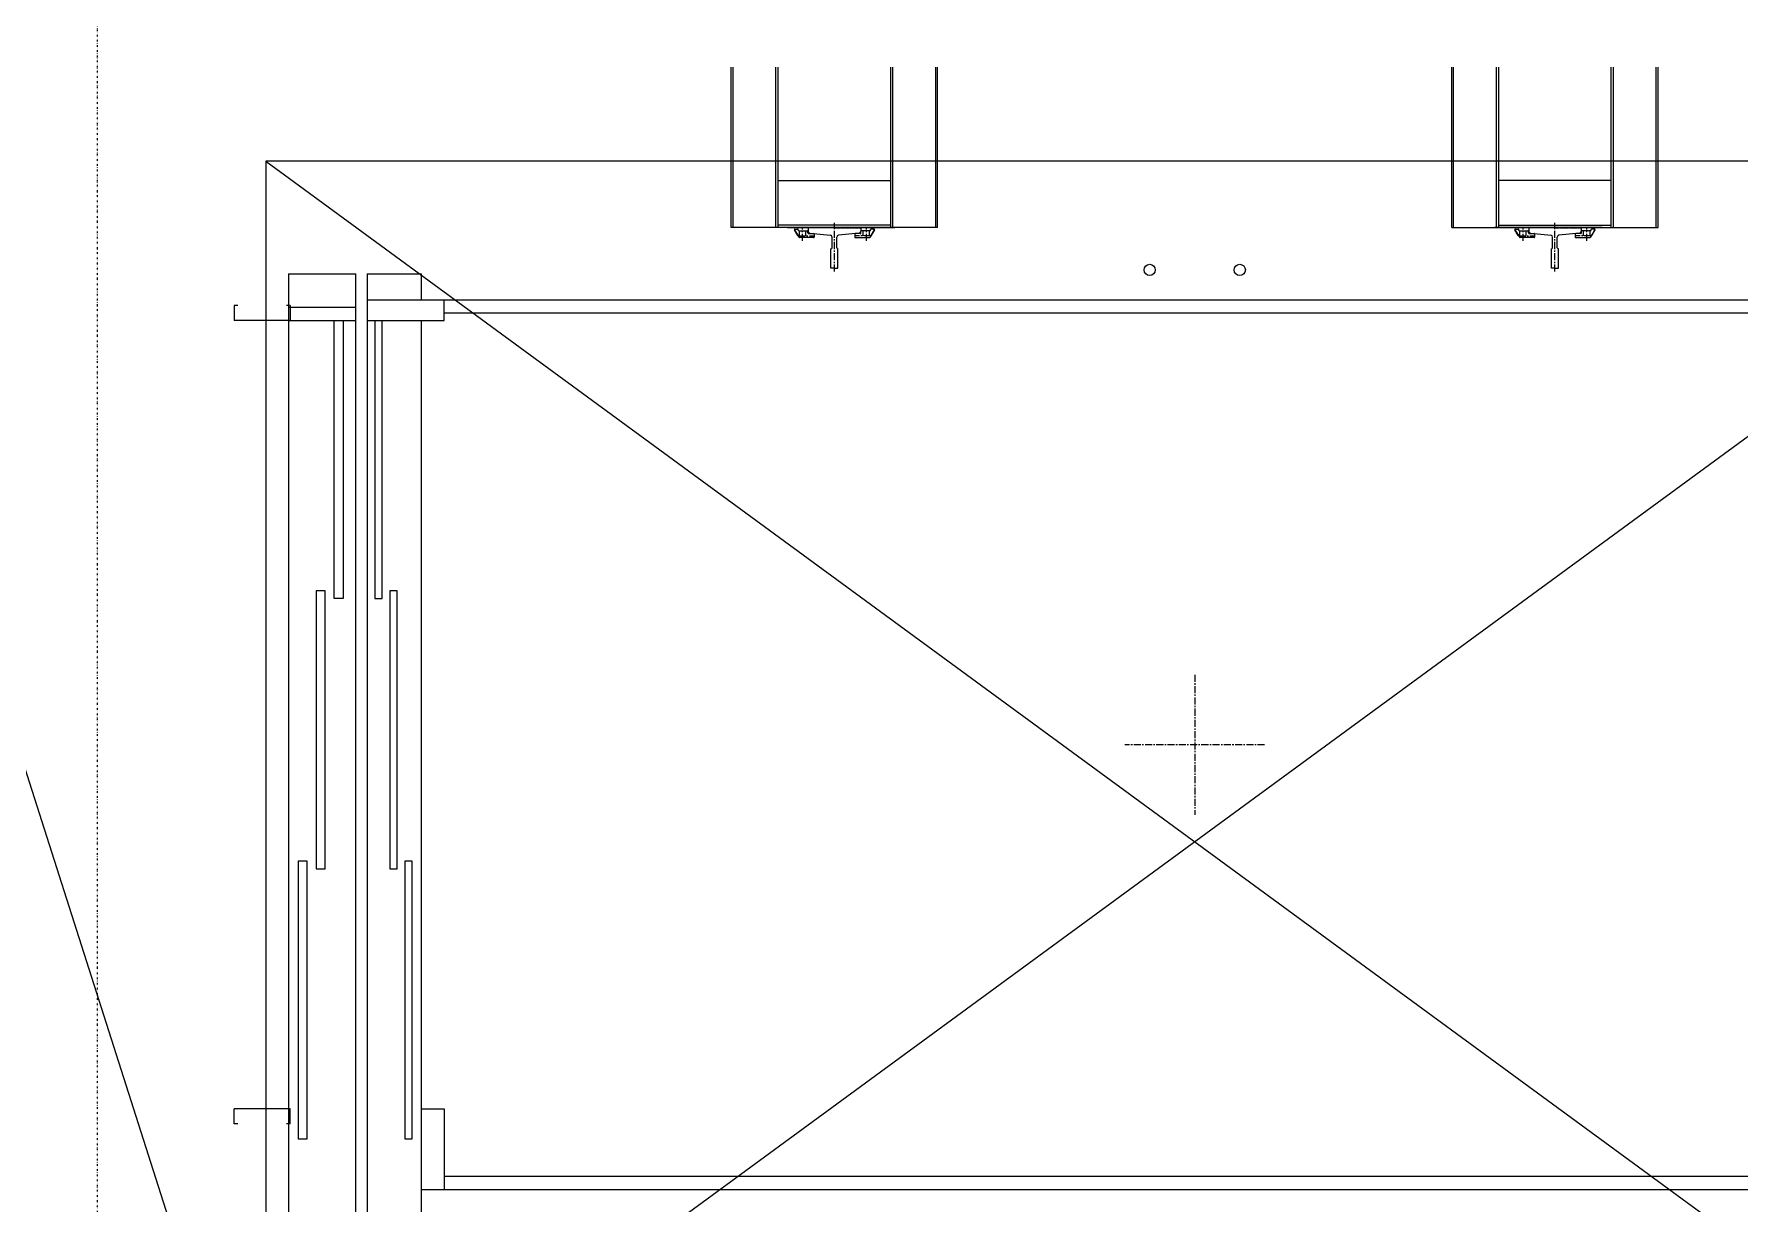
# Model space of a CAD drawing. Extents: x -177831 to -125285, y 4933 to 73531.
# Drawn here: x -172949 to -168404, y 9922 to 13038 of the extents above; entities that cross this region are included whole.
import ezdxf

# ---------------------------------------------------------------- set-up
doc = ezdxf.new("R2010")
doc.units = 0
doc.header["$LTSCALE"] = 15
for name, pattern in [('CUP- L30$0$CENTER', [2, 1.25, -0.25, 0.25, -0.25]), ('CUP- L30$0$HIDDEN', [0.4, 0.3, -0.1]), ('CUP- L30$0$JJP_三點線', [0.9, 0.3, -0.15, 0, -0.15, 0, -0.15, 0, -0.15]), ('CUP- L30$0$TAI_實線_CNS', [2000, 1000, -1000])]:
    doc.linetypes.add(name, pattern=pattern)
doc.layers.add('CUP- L30$0$A-OBJE-2D.Newcub', color=252, linetype='Continuous')
doc.layers.add('CUP- L30$0$S-GRID.Newcub', color=252, linetype='Continuous')

# ---------------------------------------------------------------- blocks, each defined once
blk = doc.blocks.new('CUP- L30')
at = {"layer": 'CUP- L30$0$A-OBJE-2D.Newcub', "lineweight": 0}
for p, q in [((-172331.5, 9074.6), (-174070.5, 14513.5)), ((-171091.5, 12522.6), (-171091.5, 12949.6)), ((-171091.5, 12522.6), (-171091.5, 12949.6)), ((-171086.5, 12522.6), (-171086.5, 12949.6)), ((-171086.5, 12522.6), (-171086.5, 12949.6)), ((-170972.5, 12522.6), (-170972.5, 12949.6)), ((-170972.5, 12522.6), (-170972.5, 12949.6)), ((-170966.5, 12522.6), (-170966.5, 12949.6)), ((-170966.5, 12522.6), (-170966.5, 12949.6)), ((-170666.5, 12522.6), (-170666.5, 12949.6)), ((-170666.5, 12522.6), (-170666.5, 12949.6)), ((-170660.5, 12522.6), (-170660.5, 12949.6)), ((-170660.5, 12522.6), (-170660.5, 12949.6)), ((-170546.5, 12522.6), (-170546.5, 12949.6)), ((-170546.5, 12522.6), (-170546.5, 12949.6)), ((-170541.5, 12522.6), (-170541.5, 12949.6)), ((-170541.5, 12522.6), (-170541.5, 12949.6)), ((-169171.5, 12522.6), (-169171.5, 12949.6)), ((-169171.5, 12522.6), (-169171.5, 12949.6)), ((-169166.5, 12522.6), (-169166.5, 12949.6)), ((-169166.5, 12522.6), (-169166.5, 12949.6)), ((-169052.5, 12522.6), (-169052.5, 12949.6)), ((-169052.5, 12522.6), (-169052.5, 12949.6)), ((-169046.5, 12522.6), (-169046.5, 12949.6)), ((-169046.5, 12522.6), (-169046.5, 12949.6)), ((-168746.5, 12522.6), (-168746.5, 12949.6)), ((-168746.5, 12522.6), (-168746.5, 12949.6)), ((-168740.5, 12522.6), (-168740.5, 12949.6)), ((-168740.5, 12522.6), (-168740.5, 12949.6)), ((-168626.5, 12522.6), (-168626.5, 12949.6)), ((-168626.5, 12522.6), (-168626.5, 12949.6)), ((-168621.5, 12522.6), (-168621.5, 12949.6)), ((-168621.5, 12522.6), (-168621.5, 12949.6)), ((-172331.5, 12699.6), (-172331.5, 9074.6)), ((-167381.5, 12699.6), (-172331.5, 12699.6)), ((-172331.5, 12699.6), (-172331.5, 9074.6)), ((-167381.5, 12699.6), (-172331.5, 12699.6)), ((-170966.5, 12647.6), (-170666.5, 12647.6)), ((-170966.5, 12647.6), (-170666.5, 12647.6)), ((-168746.5, 12647.6), (-169046.5, 12647.6)), ((-168746.5, 12647.6), (-169046.5, 12647.6)), ((-170541.5, 12522.6), (-171091.5, 12522.6)), ((-170541.5, 12522.6), (-171091.5, 12522.6)), ((-170666.5, 12528.6), (-170966.5, 12528.6)), ((-170666.5, 12528.6), (-170966.5, 12528.6)), ((-170942, 12522.6), (-170655.8, 12522.6)), ((-170942, 12522.6), (-170655.8, 12522.6)), ((-170914.3, 12501.1), (-170923.1, 12516.4)), ((-170914.3, 12501.1), (-170923.1, 12516.4)), ((-170923.1, 12516.3), (-170910.4, 12496.3)), ((-170923.1, 12516.3), (-170910.4, 12496.3)), ((-170921.8, 12518.6), (-170914.5, 12518.6)), ((-170921.8, 12518.6), (-170914.5, 12518.6)), ((-170913.2, 12500.6), (-170913.4, 12500.6)), ((-170913.2, 12500.6), (-170913.4, 12500.6)), ((-170913, 12515.6), (-170913, 12517.1)), ((-170913, 12515.6), (-170913, 12517.1)), ((-170911.5, 12514.1), (-170888.5, 12514.1)), ((-170911.5, 12514.1), (-170888.5, 12514.1)), ((-170887, 12508.1), (-170887, 12512.6)), ((-170887, 12508.1), (-170887, 12512.6)), ((-170816.5, 12522.6), (-170886.5, 12522.6)), ((-170886.5, 12522.6), (-170886.5, 12512.7)), ((-170816.5, 12522.6), (-170886.5, 12522.6)), ((-170886.5, 12522.6), (-170886.5, 12512.7)), ((-170885.5, 12506.6), (-170872, 12506.6)), ((-170885.5, 12506.6), (-170872, 12506.6)), ((-170882, 12507.7), (-170827.1, 12501.8)), ((-170882, 12507.7), (-170827.1, 12501.8)), ((-170870.5, 12505.1), (-170870.5, 12497.1)), ((-170870.5, 12505.1), (-170870.5, 12497.1)), ((-170816.5, 12522.6), (-170746.5, 12522.6)), ((-170816.5, 12522.6), (-170746.5, 12522.6)), ((-170750.9, 12507.7), (-170805.8, 12501.8)), ((-170750.9, 12507.7), (-170805.8, 12501.8)), ((-170762.2, 12505.1), (-170762.2, 12497.1)), ((-170762.2, 12505.1), (-170762.2, 12497.1)), ((-170747.5, 12506.6), (-170761, 12506.6)), ((-170747.5, 12506.6), (-170761, 12506.6)), ((-170746.5, 12522.6), (-170746.5, 12512.7)), ((-170746.5, 12522.6), (-170746.5, 12512.7)), ((-170746, 12508.1), (-170746, 12512.6)), ((-170746, 12508.1), (-170746, 12512.6)), ((-170721.5, 12514.1), (-170744.5, 12514.1)), ((-170721.5, 12514.1), (-170744.5, 12514.1)), ((-170709.9, 12516.3), (-170722.5, 12496.3)), ((-170709.9, 12516.3), (-170722.5, 12496.3)), ((-170720, 12515.6), (-170720, 12517.1)), ((-170720, 12515.6), (-170720, 12517.1)), ((-170719.8, 12500.6), (-170719.6, 12500.6)), ((-170719.8, 12500.6), (-170719.6, 12500.6)), ((-170718.7, 12501.1), (-170709.9, 12516.4)), ((-170718.7, 12501.1), (-170709.9, 12516.4)), ((-170711.2, 12518.6), (-170718.5, 12518.6)), ((-170711.2, 12518.6), (-170718.5, 12518.6)), ((-169171.5, 12522.6), (-168621.5, 12522.6)), ((-169171.5, 12522.6), (-168621.5, 12522.6)), ((-168771, 12522.6), (-169057.1, 12522.6)), ((-168771, 12522.6), (-169057.1, 12522.6)), ((-169046.5, 12528.6), (-168746.5, 12528.6)), ((-169046.5, 12528.6), (-168746.5, 12528.6)), ((-168994.3, 12501.1), (-169003.1, 12516.4)), ((-168994.3, 12501.1), (-169003.1, 12516.4)), ((-169003.1, 12516.3), (-168990.4, 12496.3)), ((-169003.1, 12516.3), (-168990.4, 12496.3)), ((-169001.8, 12518.6), (-168994.5, 12518.6)), ((-169001.8, 12518.6), (-168994.5, 12518.6)), ((-168993.2, 12500.6), (-168993.4, 12500.6)), ((-168993.2, 12500.6), (-168993.4, 12500.6)), ((-168993, 12515.6), (-168993, 12517.1)), ((-168993, 12515.6), (-168993, 12517.1)), ((-168991.5, 12514.1), (-168968.5, 12514.1)), ((-168991.5, 12514.1), (-168968.5, 12514.1)), ((-168967, 12508.1), (-168967, 12512.6)), ((-168967, 12508.1), (-168967, 12512.6)), ((-168966.5, 12522.6), (-168966.5, 12512.7)), ((-168896.5, 12522.6), (-168966.5, 12522.6)), ((-168966.5, 12522.6), (-168966.5, 12512.7)), ((-168896.5, 12522.6), (-168966.5, 12522.6)), ((-168965.5, 12506.6), (-168952, 12506.6)), ((-168965.5, 12506.6), (-168952, 12506.6)), ((-168962, 12507.7), (-168907.1, 12501.8)), ((-168962, 12507.7), (-168907.1, 12501.8)), ((-168950.8, 12505.1), (-168950.8, 12497.1)), ((-168950.8, 12505.1), (-168950.8, 12497.1)), ((-168896.5, 12522.6), (-168826.5, 12522.6)), ((-168896.5, 12522.6), (-168826.5, 12522.6)), ((-168830.9, 12507.7), (-168885.8, 12501.8)), ((-168830.9, 12507.7), (-168885.8, 12501.8)), ((-168842.5, 12505.1), (-168842.5, 12497.1)), ((-168842.5, 12505.1), (-168842.5, 12497.1)), ((-168827.5, 12506.6), (-168841, 12506.6)), ((-168827.5, 12506.6), (-168841, 12506.6)), ((-168826.5, 12522.6), (-168826.5, 12512.7)), ((-168826.5, 12522.6), (-168826.5, 12512.7)), ((-168826, 12508.1), (-168826, 12512.6)), ((-168826, 12508.1), (-168826, 12512.6)), ((-168801.5, 12514.1), (-168824.5, 12514.1)), ((-168801.5, 12514.1), (-168824.5, 12514.1)), ((-168789.9, 12516.3), (-168802.5, 12496.3)), ((-168789.9, 12516.3), (-168802.5, 12496.3)), ((-168800, 12515.6), (-168800, 12517.1)), ((-168800, 12515.6), (-168800, 12517.1)), ((-168799.8, 12500.6), (-168799.6, 12500.6)), ((-168799.8, 12500.6), (-168799.6, 12500.6)), ((-168798.7, 12501.1), (-168789.9, 12516.4)), ((-168798.7, 12501.1), (-168789.9, 12516.4)), ((-168791.2, 12518.6), (-168798.5, 12518.6)), ((-168791.2, 12518.6), (-168798.5, 12518.6)), ((-170872, 12495.6), (-170909.2, 12495.6)), ((-170872, 12495.6), (-170909.2, 12495.6)), ((-170826, 12414.6), (-170826, 12465.4)), ((-170826, 12414.6), (-170826, 12465.4)), ((-170822.7, 12468.7), (-170822.7, 12496.8)), ((-170822.7, 12468.7), (-170822.7, 12496.8)), ((-170810.3, 12468.7), (-170810.3, 12496.8)), ((-170810.3, 12468.7), (-170810.3, 12496.8)), ((-170807, 12414.6), (-170807, 12465.4)), ((-170807, 12414.6), (-170807, 12465.4)), ((-170760.7, 12495.6), (-170723.8, 12495.6)), ((-170760.7, 12495.6), (-170723.8, 12495.6)), ((-168952.3, 12495.6), (-168989.2, 12495.6)), ((-168952.3, 12495.6), (-168989.2, 12495.6)), ((-168906, 12414.6), (-168906, 12465.4)), ((-168906, 12414.6), (-168906, 12465.4)), ((-168902.7, 12468.7), (-168902.7, 12496.8)), ((-168902.7, 12468.7), (-168902.7, 12496.8)), ((-168890.3, 12468.7), (-168890.3, 12496.8)), ((-168890.3, 12468.7), (-168890.3, 12496.8)), ((-168887, 12414.6), (-168887, 12465.4)), ((-168887, 12414.6), (-168887, 12465.4)), ((-168841, 12495.6), (-168803.8, 12495.6)), ((-168841, 12495.6), (-168803.8, 12495.6)), ((-170816.5, 12414.6), (-170826, 12414.6)), ((-170816.5, 12414.6), (-170826, 12414.6)), ((-170816.5, 12414.6), (-170807, 12414.6)), ((-170816.5, 12414.6), (-170807, 12414.6)), ((-168896.5, 12414.6), (-168906, 12414.6)), ((-168896.5, 12414.6), (-168906, 12414.6)), ((-168896.5, 12414.6), (-168887, 12414.6)), ((-168896.5, 12414.6), (-168887, 12414.6)), ((-172271.5, 12399.6), (-172271.5, 9379.6)), ((-172271.5, 12399.6), (-172091.5, 12399.6)), ((-172271.5, 12399.6), (-172271.5, 9379.6)), ((-172271.5, 12399.6), (-172091.5, 12399.6)), ((-172091.5, 9379.6), (-172091.5, 12399.6)), ((-172091.5, 9379.6), (-172091.5, 12399.6)), ((-172061.5, 12399.6), (-172061.5, 9379.6)), ((-172061.5, 12399.6), (-171916.5, 12399.6)), ((-172061.5, 12399.6), (-172061.5, 9379.6)), ((-172061.5, 12399.6), (-171916.5, 12399.6)), ((-171916.5, 12329.6), (-171916.5, 12399.6)), ((-171916.5, 12329.6), (-171916.5, 12399.6)), ((-172061.5, 12329.6), (-167651.5, 12329.6)), ((-172061.5, 12329.6), (-167651.5, 12329.6)), ((-171856.5, 12274.6), (-171856.5, 12329.6)), ((-171856.5, 12274.6), (-171856.5, 12329.6)), ((-172406.4, 12314.6), (-172416.4, 12314.6)), ((-172416.4, 12314.6), (-172416.4, 12274.6)), ((-172406.4, 12314.6), (-172416.4, 12314.6)), ((-172416.4, 12314.6), (-172416.4, 12274.6)), ((-172266.5, 12274.6), (-172416.4, 12274.6)), ((-172266.5, 12274.6), (-172416.4, 12274.6)), ((-172266.5, 12314.6), (-172276.5, 12314.6)), ((-172266.5, 12314.6), (-172276.5, 12314.6)), ((-172091.5, 12309.6), (-172271.5, 12309.6)), ((-172091.5, 12309.6), (-172271.5, 12309.6)), ((-172271.5, 12274.6), (-172091.5, 12274.6)), ((-172271.5, 12274.6), (-172091.5, 12274.6)), ((-172266.5, 12314.6), (-172266.5, 12274.6)), ((-172266.5, 12314.6), (-172266.5, 12274.6)), ((-172149.5, 11534.6), (-172149.5, 12274.6)), ((-172149.5, 11534.6), (-172149.5, 12274.6)), ((-172125.5, 12274.6), (-172125.5, 11534.6)), ((-172125.5, 12274.6), (-172125.5, 11534.6)), ((-172061.5, 12274.6), (-171856.5, 12274.6)), ((-172061.5, 12274.6), (-171856.5, 12274.6)), ((-172041.5, 12274.6), (-172041.5, 11534.6)), ((-172041.5, 12274.6), (-172041.5, 11534.6)), ((-172021.5, 11534.6), (-172021.5, 12274.6)), ((-172021.5, 11534.6), (-172021.5, 12274.6)), ((-171916.5, 9379.6), (-171916.5, 12274.6)), ((-171916.5, 9379.6), (-171916.5, 12274.6)), ((-167856.5, 12294.6), (-171856.5, 12294.6)), ((-167856.5, 12294.6), (-171856.5, 12294.6)), ((-172173.5, 11554.6), (-172197.5, 11554.6)), ((-172197.5, 11554.6), (-172197.5, 10814.6)), ((-172173.5, 11554.6), (-172197.5, 11554.6)), ((-172197.5, 11554.6), (-172197.5, 10814.6)), ((-172173.5, 10814.6), (-172173.5, 11554.6)), ((-172173.5, 10814.6), (-172173.5, 11554.6)), ((-172001.5, 11554.6), (-172001.5, 10814.6)), ((-171981.5, 11554.6), (-172001.5, 11554.6)), ((-172001.5, 11554.6), (-172001.5, 10814.6)), ((-171981.5, 11554.6), (-172001.5, 11554.6)), ((-171981.5, 10814.6), (-171981.5, 11554.6)), ((-171981.5, 10814.6), (-171981.5, 11554.6)), ((-172125.5, 11534.6), (-172149.5, 11534.6)), ((-172125.5, 11534.6), (-172149.5, 11534.6)), ((-172041.5, 11534.6), (-172021.5, 11534.6)), ((-172041.5, 11534.6), (-172021.5, 11534.6)), ((-172221.5, 10834.6), (-172245.5, 10834.6)), ((-172245.5, 10834.6), (-172245.5, 10094.6)), ((-172221.5, 10834.6), (-172245.5, 10834.6)), ((-172245.5, 10834.6), (-172245.5, 10094.6)), ((-172221.5, 10094.6), (-172221.5, 10834.6)), ((-172221.5, 10094.6), (-172221.5, 10834.6)), ((-171961.5, 10834.6), (-171961.5, 10094.6)), ((-171941.5, 10834.6), (-171961.5, 10834.6)), ((-171961.5, 10834.6), (-171961.5, 10094.6)), ((-171941.5, 10834.6), (-171961.5, 10834.6)), ((-171941.5, 10094.6), (-171941.5, 10834.6)), ((-171941.5, 10094.6), (-171941.5, 10834.6)), ((-172197.5, 10814.6), (-172173.5, 10814.6)), ((-172197.5, 10814.6), (-172173.5, 10814.6)), ((-172001.5, 10814.6), (-171981.5, 10814.6)), ((-172001.5, 10814.6), (-171981.5, 10814.6)), ((-172266.5, 10174.6), (-172416.4, 10174.6)), ((-172416.4, 10134.6), (-172416.4, 10174.6)), ((-172266.5, 10174.6), (-172416.4, 10174.6)), ((-172416.4, 10134.6), (-172416.4, 10174.6)), ((-172266.5, 10134.6), (-172266.5, 10174.6)), ((-172266.5, 10134.6), (-172266.5, 10174.6)), ((-171916.5, 10174.6), (-171856.5, 10174.6)), ((-171916.5, 10174.6), (-171856.5, 10174.6)), ((-171856.5, 10174.6), (-171856.5, 9959.6)), ((-171856.5, 10174.6), (-171856.5, 9959.6)), ((-172406.4, 10134.6), (-172416.4, 10134.6)), ((-172406.4, 10134.6), (-172416.4, 10134.6)), ((-172266.5, 10134.6), (-172276.5, 10134.6)), ((-172266.5, 10134.6), (-172276.5, 10134.6)), ((-172245.5, 10094.6), (-172221.5, 10094.6)), ((-172245.5, 10094.6), (-172221.5, 10094.6)), ((-171961.5, 10094.6), (-171941.5, 10094.6)), ((-171961.5, 10094.6), (-171941.5, 10094.6)), ((-167796.5, 9959.6), (-171916.5, 9959.6)), ((-167796.5, 9959.6), (-171916.5, 9959.6)), ((-167856.5, 9994.6), (-171856.5, 9994.6)), ((-167856.5, 9994.6), (-171856.5, 9994.6))]:
    blk.add_line(p, q, dxfattribs=at)
at = {"layer": 'CUP- L30$0$A-OBJE-2D.Newcub', "linetype": 'CUP- L30$0$TAI_實線_CNS', "lineweight": 0}
for p, q in [((-172331.5, 12699.6), (-167381.5, 9074.6)), ((-172331.5, 9074.6), (-167381.5, 12699.6)), ((-172331.5, 12699.6), (-167381.5, 9074.6)), ((-172331.5, 9074.6), (-167381.5, 12699.6))]:
    blk.add_line(p, q, dxfattribs=at)
at = {"layer": 'CUP- L30$0$A-OBJE-2D.Newcub', "linetype": 'CUP- L30$0$CENTER', "lineweight": 0}
for p, q in [((-170913.2, 12500.6), (-170870.5, 12500.6)), ((-170913.2, 12500.6), (-170870.5, 12500.6)), ((-170910, 12500.6), (-170910, 12514.1)), ((-170910, 12500.6), (-170910, 12514.1)), ((-170901.5, 12487.4), (-170901.5, 12521.2)), ((-170901.5, 12487.4), (-170901.5, 12521.2)), ((-170892.8, 12500.6), (-170892.8, 12514.1)), ((-170892.8, 12500.6), (-170892.8, 12514.1)), ((-170816.5, 12405.3), (-170816.5, 12535.5)), ((-170816.5, 12405.3), (-170816.5, 12535.5)), ((-170719.8, 12500.6), (-170762.2, 12500.6)), ((-170719.8, 12500.6), (-170762.2, 12500.6)), ((-170740, 12500.6), (-170740, 12514.1)), ((-170740, 12500.6), (-170740, 12514.1)), ((-170731.5, 12487.4), (-170731.5, 12521.2)), ((-170731.5, 12487.4), (-170731.5, 12521.2)), ((-170723, 12500.6), (-170723, 12514.1)), ((-170723, 12500.6), (-170723, 12514.1)), ((-168993.2, 12500.6), (-168950.8, 12500.6)), ((-168993.2, 12500.6), (-168950.8, 12500.6)), ((-168990, 12500.6), (-168990, 12514.1)), ((-168990, 12500.6), (-168990, 12514.1)), ((-168981.5, 12487.4), (-168981.5, 12521.2)), ((-168981.5, 12487.4), (-168981.5, 12521.2)), ((-168973, 12500.6), (-168973, 12514.1)), ((-168973, 12500.6), (-168973, 12514.1)), ((-168896.5, 12405.3), (-168896.5, 12535.5)), ((-168896.5, 12405.3), (-168896.5, 12535.5)), ((-168799.8, 12500.6), (-168842.5, 12500.6)), ((-168799.8, 12500.6), (-168842.5, 12500.6)), ((-168820.2, 12500.6), (-168820.2, 12514.1)), ((-168820.2, 12500.6), (-168820.2, 12514.1)), ((-168811.5, 12487.4), (-168811.5, 12521.2)), ((-168811.5, 12487.4), (-168811.5, 12521.2)), ((-168803, 12500.6), (-168803, 12514.1)), ((-168803, 12500.6), (-168803, 12514.1)), ((-169856.5, 11330.9), (-169856.5, 10958.2)), ((-169856.5, 11330.9), (-169856.5, 10958.2)), ((-169670.1, 11144.6), (-170042.8, 11144.6)), ((-169670.1, 11144.6), (-170042.8, 11144.6))]:
    blk.add_line(p, q, dxfattribs=at)
at = {"layer": 'CUP- L30$0$A-OBJE-2D.Newcub', "linetype": 'CUP- L30$0$HIDDEN', "lineweight": 0}
for p, q in [((-170816.5, 12521.6), (-170886.5, 12521.6)), ((-170816.5, 12521.6), (-170886.5, 12521.6)), ((-170816.5, 12521.6), (-170746.5, 12521.6)), ((-170816.5, 12521.6), (-170746.5, 12521.6)), ((-168896.5, 12521.6), (-168966.5, 12521.6)), ((-168896.5, 12521.6), (-168966.5, 12521.6)), ((-168896.5, 12521.6), (-168826.5, 12521.6)), ((-168896.5, 12521.6), (-168826.5, 12521.6))]:
    blk.add_line(p, q, dxfattribs=at)
at = {"layer": 'CUP- L30$0$A-OBJE-2D.Newcub', "lineweight": 0}
for centre in [(-169976.5, 12409.6), (-169976.5, 12409.6), (-169736.5, 12409.6), (-169736.5, 12409.6)]:
    blk.add_circle(centre, 15, dxfattribs=at)
for centre, radius, start, end in [((-170921.8, 12517.1), 1.5, 90, 212.2288), ((-170921.8, 12517.1), 1.5, 90, 212.2288), ((-170914.5, 12517.1), 1.5, 0, 90), ((-170914.5, 12517.1), 1.5, 0, 90), ((-170913.4, 12501.6), 1, 210.0731, 270), ((-170913.4, 12501.6), 1, 210.0731, 270), ((-170911.5, 12515.6), 1.5, 180, 270), ((-170911.5, 12515.6), 1.5, 180, 270), ((-170888.5, 12512.6), 1.5, 0, 90), ((-170888.5, 12512.6), 1.5, 0, 90), ((-170885.5, 12508.1), 1.5, 180, 270), ((-170885.5, 12508.1), 1.5, 180, 270), ((-170881.5, 12512.7), 5, 180, 263.822), ((-170881.5, 12512.7), 5, 180, 263.822), ((-170872, 12505.1), 1.5, 0, 90), ((-170872, 12505.1), 1.5, 0, 90), ((-170827.7, 12496.8), 5, 0, 83.822), ((-170827.7, 12496.8), 5, 0, 83.822), ((-170805.3, 12496.8), 5, 96.178, 180), ((-170805.3, 12496.8), 5, 96.178, 180), ((-170760.9, 12505.3), 1.3, 91.7376, 188.6512), ((-170760.9, 12505.3), 1.3, 91.7376, 188.6512), ((-170751.5, 12512.7), 5, 276.178, 0), ((-170751.5, 12512.7), 5, 276.178, 0), ((-170747.5, 12508.1), 1.5, 270, 0), ((-170747.5, 12508.1), 1.5, 270, 0), ((-170744.5, 12512.6), 1.5, 90, 180), ((-170744.5, 12512.6), 1.5, 90, 180), ((-170721.5, 12515.6), 1.5, 270, 0), ((-170721.5, 12515.6), 1.5, 270, 0), ((-170718.5, 12517.1), 1.5, 90, 180), ((-170718.5, 12517.1), 1.5, 90, 180), ((-170719.6, 12501.6), 1, 270, 329.9269), ((-170719.6, 12501.6), 1, 270, 329.9269), ((-170711.2, 12517.1), 1.5, 327.7712, 90), ((-170711.2, 12517.1), 1.5, 327.7712, 90), ((-169001.8, 12517.1), 1.5, 90, 212.2288), ((-169001.8, 12517.1), 1.5, 90, 212.2288), ((-168994.5, 12517.1), 1.5, 0, 90), ((-168994.5, 12517.1), 1.5, 0, 90), ((-168993.4, 12501.6), 1, 210.0731, 270), ((-168993.4, 12501.6), 1, 210.0731, 270), ((-168991.5, 12515.6), 1.5, 180, 270), ((-168991.5, 12515.6), 1.5, 180, 270), ((-168968.5, 12512.6), 1.5, 0, 90), ((-168968.5, 12512.6), 1.5, 0, 90), ((-168965.5, 12508.1), 1.5, 180, 270), ((-168965.5, 12508.1), 1.5, 180, 270), ((-168961.5, 12512.7), 5, 180, 263.822), ((-168961.5, 12512.7), 5, 180, 263.822), ((-168952, 12505.3), 1.3, 351.3488, 88.2624), ((-168952, 12505.3), 1.3, 351.3488, 88.2624), ((-168907.7, 12496.8), 5, 0, 83.822), ((-168907.7, 12496.8), 5, 0, 83.822), ((-168885.3, 12496.8), 5, 96.178, 180), ((-168885.3, 12496.8), 5, 96.178, 180), ((-168841, 12505.1), 1.5, 90, 180), ((-168841, 12505.1), 1.5, 90, 180), ((-168831.5, 12512.7), 5, 276.178, 0), ((-168831.5, 12512.7), 5, 276.178, 0), ((-168827.5, 12508.1), 1.5, 270, 0), ((-168827.5, 12508.1), 1.5, 270, 0), ((-168824.5, 12512.6), 1.5, 90, 180), ((-168824.5, 12512.6), 1.5, 90, 180), ((-168801.5, 12515.6), 1.5, 270, 0), ((-168801.5, 12515.6), 1.5, 270, 0), ((-168798.5, 12517.1), 1.5, 90, 180), ((-168798.5, 12517.1), 1.5, 90, 180), ((-168799.6, 12501.6), 1, 270, 329.9269), ((-168799.6, 12501.6), 1, 270, 329.9269), ((-168791.2, 12517.1), 1.5, 327.7712, 90), ((-168791.2, 12517.1), 1.5, 327.7712, 90), ((-170909.2, 12497.1), 1.5, 212.2288, 270), ((-170909.2, 12497.1), 1.5, 212.2288, 270), ((-170909.2, 12497.1), 1.5, 212.2288, 270), ((-170909.2, 12497.1), 1.5, 212.2288, 270), ((-170872, 12497.1), 1.5, 270, 0), ((-170872, 12497.1), 1.5, 270, 0), ((-170826, 12468.7), 3.3, 270, 0), ((-170826, 12468.7), 3.3, 270, 0), ((-170807, 12468.7), 3.3, 180, 270), ((-170807, 12468.7), 3.3, 180, 270), ((-170760.7, 12497.1), 1.5, 180, 270), ((-170760.7, 12497.1), 1.5, 180, 270), ((-170723.8, 12497.1), 1.5, 270, 327.7712), ((-170723.8, 12497.1), 1.5, 270, 327.7712), ((-170723.8, 12497.1), 1.5, 270, 327.7712), ((-170723.8, 12497.1), 1.5, 270, 327.7712), ((-168989.2, 12497.1), 1.5, 212.2288, 270), ((-168989.2, 12497.1), 1.5, 212.2288, 270), ((-168989.2, 12497.1), 1.5, 212.2288, 270), ((-168989.2, 12497.1), 1.5, 212.2288, 270), ((-168952.3, 12497.1), 1.5, 270, 0), ((-168952.3, 12497.1), 1.5, 270, 0), ((-168906, 12468.7), 3.3, 270, 0), ((-168906, 12468.7), 3.3, 270, 0), ((-168887, 12468.7), 3.3, 180, 270), ((-168887, 12468.7), 3.3, 180, 270), ((-168841, 12497.1), 1.5, 180, 270), ((-168841, 12497.1), 1.5, 180, 270), ((-168803.8, 12497.1), 1.5, 270, 327.7712), ((-168803.8, 12497.1), 1.5, 270, 327.7712), ((-168803.8, 12497.1), 1.5, 270, 327.7712), ((-168803.8, 12497.1), 1.5, 270, 327.7712)]:
    blk.add_arc(centre, radius, start, end, dxfattribs=at)
at = {"layer": 'CUP- L30$0$S-GRID.Newcub', "linetype": 'CUP- L30$0$JJP_三點線', "lineweight": 0}
blk.add_line((-172781.5, 71520.6), (-172781.5, 5215.6), dxfattribs=at)

msp = doc.modelspace()

# ---------------------------------------------------------------- block references
msp.add_blockref('CUP- L30', (0, 0))

doc.saveas('drawing.dxf')
